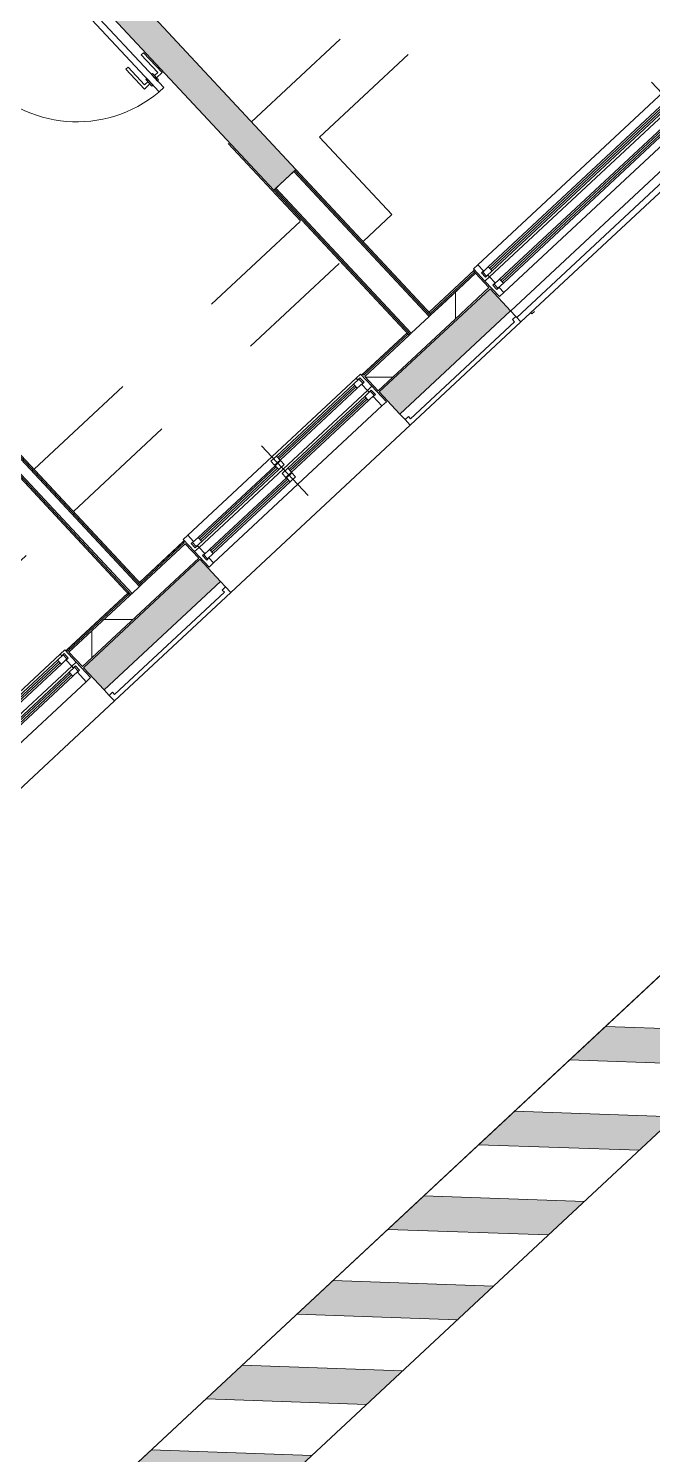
# Model space of a CAD drawing. Header units: millimetres. Extents: x -71377 to 516042, y -145869 to 441446.
# Drawn here: x 177796 to 181915, y 126334 to 135750 of the extents above; entities that cross this region are included whole.
import ezdxf

# ---------------------------------------------------------------- set-up
doc = ezdxf.new("R2010")
doc.units = ezdxf.units.MM
doc.header["$LTSCALE"] = 1000
doc.linetypes.add('_점선_S_', pattern=[1.6, 0.8, -0.8])
for name, color, linetype, lineweight in [('06', 6, 'Continuous', 5), ('08', 8, 'Continuous', 5), ('A-door', 4, 'Continuous', 5), ('A-door-hdln', 8, 'Continuous', 5), ('A-ele-8', 8, 'Continuous', 5), ('A-fnsh', 5, 'Continuous', 5), ('A-fnsh-4', 4, 'Continuous', 5), ('A-furn', 6, 'Continuous', 5), ('A-glas', 5, 'Continuous', 5), ('A-hat', 251, 'Continuous', 5), ('A-insu', 251, 'Continuous', 5), ('A-rail', 6, 'Continuous', 5), ('A-wind', 4, 'Continuous', 5), ('A-wind-hdln', 8, 'Continuous', 5), ('A_cwall', 2, 'Continuous', 5), ('A_fnsh-4', 4, 'Continuous', 5), ('AA_국기봉', 6, 'Continuous', 9), ('AA_발코니선', 4, '_점선_S_', 5), ('조경라인_dwg', 8, 'Continuous', 5)]:
    doc.layers.add(name, color=color, linetype=linetype, lineweight=lineweight)

# ---------------------------------------------------------------- blocks, each defined once
blk = doc.blocks.new('세대외여닫이문 - _A_WD_9x23_90도-V37-지반층 배치도')
at = {"layer": 'A-door'}
for p, q in [((-470, 77), (-410, 77)), ((-470, 65), (-470, 77)), ((-410, 65), (-470, 65)), ((-450, 65), (-420, 65)), ((-450, -60), (-450, 65)), ((-425, 45), (-425, -10)), ((-420, 45), (-425, 45)), ((-425, 45), (-420, 45)), ((-425, -10), (-425, 45)), ((-420, 65), (-420, 45)), ((-420, 45), (-420, 55)), ((-420, 55), (-410, 55)), ((-410, 77), (-410, 65)), ((-410, 55), (-410, -20)), ((410, 77), (470, 77)), ((410, 65), (410, 77)), ((470, 65), (410, 65)), ((410, 55), (420, 55)), ((410, -20), (410, 55)), ((420, 65), (450, 65)), ((420, 45), (420, 65)), ((420, 55), (420, 45)), ((420, 45), (425, 45)), ((425, 45), (420, 45)), ((425, 45), (425, -10)), ((425, -10), (425, 45)), ((450, 65), (450, -60)), ((450, 55), (490, 55)), ((450, -60), (450, 55)), ((470, 77), (470, 65)), ((-420, -60), (-450, -60)), ((-425, -10), (-420, -10)), ((-420, -10), (-425, -10)), ((-420, -10), (-420, -60)), ((-420, -20), (-420, -10)), ((-410, -20), (-420, -20)), ((380, -60), (380, -900)), ((380, -60), (420, -60)), ((420, -20), (410, -20)), ((420, -10), (420, -20)), ((425, -10), (420, -10)), ((420, -10), (425, -10)), ((420, -60), (420, -10)), ((420, -60), (420, -900)), ((450, -60), (420, -60)), ((490, -60), (450, -60)), ((380, -900), (420, -900))]:
    blk.add_line(p, q, dxfattribs=at)
at = {"layer": 'A-door-hdln'}
for p, q in [((-425, 45), (-420, 45)), ((-420, 45), (-425, 45)), ((-420, 45), (-420, 65)), ((-420, 55), (-420, 45)), ((-410, 55), (-420, 55)), ((420, 55), (410, 55)), ((420, 65), (420, 45)), ((425, 45), (420, 45)), ((420, 45), (425, 45)), ((490, -60), (450, 55)), ((-420, -10), (-425, -10)), ((-425, -10), (-420, -10)), ((-420, -60), (-420, -10)), ((-420, -10), (-420, -20)), ((-420, -20), (-410, -20)), ((410, -20), (420, -20)), ((420, -10), (425, -10)), ((420, -20), (420, -10)), ((420, -10), (420, -60)), ((425, -10), (420, -10)), ((320, -820), (320, -640)), ((320, -640), (340, -640)), ((340, -640), (340, -800)), ((480, -640), (460, -640)), ((460, -640), (460, -800)), ((480, -820), (480, -640)), ((370, -820), (320, -820)), ((340, -800), (370, -800)), ((370, -780), (380, -780)), ((370, -840), (370, -780)), ((380, -840), (370, -840)), ((380, -780), (380, -840)), ((420, -780), (420, -840)), ((430, -780), (420, -780)), ((420, -840), (430, -840)), ((430, -840), (430, -780)), ((460, -800), (430, -800)), ((430, -820), (480, -820))]:
    blk.add_line(p, q, dxfattribs=at)
blk.add_arc((420, -60), 840, 180, 270, dxfattribs=at)
blk = doc.blocks.new('미서기창__이중창_ - _A_PW_16X12-2154979-지반층 배치도')
at = {"layer": 'A-glas'}
for p, q in [((-720, 136), (-25, 136)), ((-720, 124), (-25, 124)), ((25, 176), (720, 176)), ((25, 164), (720, 164)), ((-720, 26), (-25, 26)), ((-720, 14), (-25, 14)), ((25, 66), (720, 66)), ((25, 54), (720, 54))]:
    blk.add_line(p, q, dxfattribs=at)
at = {"layer": 'A-wind'}
for p, q in [((-800, 95), (-800, 235)), ((-800, 235), (-760, 235)), ((-760, 235), (-760, 150)), ((760, 235), (800, 235)), ((760, 190), (760, 235)), ((780, 190), (760, 190)), ((780, 150), (780, 190)), ((800, 235), (800, 95)), ((-760, 95), (-800, 95)), ((-800, 95), (-800, -15)), ((-760, 150), (-780, 150)), ((-780, 150), (-780, 110)), ((-780, 110), (-760, 110)), ((-770, 148), (-720, 148)), ((-770, 112), (-770, 148)), ((-720, 112), (-770, 112)), ((-760, 110), (-760, 95)), ((-760, 40), (-760, 95)), ((-720, 148), (-720, 112)), ((-25, 188), (25, 188)), ((-25, 152), (-25, 188)), ((25, 152), (-25, 152)), ((-25, 148), (25, 148)), ((-25, 112), (-25, 148)), ((25, 112), (-25, 112)), ((25, 188), (25, 152)), ((25, 148), (25, 112)), ((720, 188), (770, 188)), ((720, 152), (720, 188)), ((770, 152), (720, 152)), ((760, 95), (760, 150)), ((760, 150), (780, 150)), ((800, 95), (760, 95)), ((760, 80), (760, 95)), ((770, 188), (770, 152)), ((800, 95), (800, -15)), ((-780, 0), (-780, 40)), ((-780, 40), (-760, 40)), ((-760, 0), (-780, 0)), ((-770, 38), (-720, 38)), ((-770, 2), (-770, 38)), ((-720, 2), (-770, 2)), ((-760, -15), (-760, 0)), ((-720, 38), (-720, 2)), ((-25, 78), (25, 78)), ((-25, 42), (-25, 78)), ((25, 42), (-25, 42)), ((-25, 38), (25, 38)), ((-25, 2), (-25, 38)), ((25, 2), (-25, 2)), ((25, 78), (25, 42)), ((25, 38), (25, 2)), ((720, 78), (770, 78)), ((720, 42), (720, 78)), ((770, 42), (720, 42)), ((780, 80), (760, 80)), ((760, -15), (760, 40)), ((760, 40), (780, 40)), ((770, 78), (770, 42)), ((780, 40), (780, 80)), ((-800, -15), (-760, -15)), ((800, -15), (760, -15))]:
    blk.add_line(p, q, dxfattribs=at)
at = {"layer": 'A-wind-hdln'}
for p, q in [((0, 335), (0, -115)), ((-760, 235), (760, 235)), ((760, 95), (-760, 95)), ((-720, 148), (-25, 148)), ((-720, 112), (-25, 112)), ((25, 188), (720, 188)), ((25, 152), (720, 152)), ((-720, 38), (-25, 38)), ((-720, 2), (-25, 2)), ((25, 78), (720, 78)), ((25, 42), (720, 42)), ((760, -15), (-760, -15))]:
    blk.add_line(p, q, dxfattribs=at)
blk = doc.blocks.new('미서기창__이중창_2단_ - _A_PW_27X20-2285641-지반층 배치도')
at = {"layer": 'A-glas'}
for p, q in [((-325, 96), (1270, 96)), ((-1270, 56), (-375, 56)), ((-1270, 44), (-375, 44)), ((-325, 84), (1270, 84)), ((-1270, -54), (-375, -54)), ((-1270, -66), (-375, -66)), ((-325, -14), (1270, -14)), ((-325, -26), (1270, -26))]:
    blk.add_line(p, q, dxfattribs=at)
at = {"layer": 'A-wind'}
for p, q in [((-1350, 15), (-1350, 155)), ((-1350, 155), (-1310, 155)), ((-1310, 155), (-1310, 70)), ((-375, 108), (-325, 108)), ((-375, 72), (-375, 108)), ((-325, 108), (-325, 72)), ((1270, 108), (1320, 108)), ((1270, 72), (1270, 108)), ((1310, 155), (1350, 155)), ((1310, 110), (1310, 155)), ((1330, 110), (1310, 110)), ((1320, 108), (1320, 72)), ((1330, 70), (1330, 110)), ((1350, 155), (1350, 15)), ((-1310, 15), (-1350, 15)), ((-1350, 15), (-1350, -95)), ((-1310, 70), (-1330, 70)), ((-1330, 70), (-1330, 30)), ((-1330, 30), (-1310, 30)), ((-1320, 68), (-1270, 68)), ((-1320, 32), (-1320, 68)), ((-1270, 32), (-1320, 32)), ((-1310, 30), (-1310, 15)), ((-1310, -40), (-1310, 15)), ((-1270, 68), (-1270, 32)), ((-325, 72), (-375, 72)), ((-375, 68), (-325, 68)), ((-375, 32), (-375, 68)), ((-325, 32), (-375, 32)), ((-325, 68), (-325, 32)), ((1320, 72), (1270, 72)), ((1310, 15), (1310, 70)), ((1310, 70), (1330, 70)), ((1350, 15), (1310, 15)), ((1310, 0), (1310, 15)), ((1350, 15), (1350, -95)), ((-1330, -80), (-1330, -40)), ((-1330, -40), (-1310, -40)), ((-1310, -80), (-1330, -80)), ((-1320, -42), (-1270, -42)), ((-1320, -78), (-1320, -42)), ((-1270, -78), (-1320, -78)), ((-1310, -95), (-1310, -80)), ((-1270, -42), (-1270, -78)), ((-375, -2), (-325, -2)), ((-375, -38), (-375, -2)), ((-325, -38), (-375, -38)), ((-375, -42), (-325, -42)), ((-375, -78), (-375, -42)), ((-325, -78), (-375, -78)), ((-325, -2), (-325, -38)), ((-325, -42), (-325, -78)), ((1270, -2), (1320, -2)), ((1270, -38), (1270, -2)), ((1320, -38), (1270, -38)), ((1330, 0), (1310, 0)), ((1310, -95), (1310, -40)), ((1310, -40), (1330, -40)), ((1320, -2), (1320, -38)), ((1330, -40), (1330, 0)), ((-1350, -95), (-1310, -95)), ((1350, -95), (1310, -95))]:
    blk.add_line(p, q, dxfattribs=at)
at = {"layer": 'A-wind-hdln'}
for p, q in [((-350, 255), (-350, -195)), ((-1310, 155), (1310, 155)), ((-325, 108), (1270, 108)), ((1310, 15), (-1310, 15)), ((-1270, 68), (-375, 68)), ((-1270, 32), (-375, 32)), ((-325, 72), (1270, 72)), ((-1270, -42), (-375, -42)), ((-1270, -78), (-375, -78)), ((-325, -2), (1270, -2)), ((-325, -38), (1270, -38)), ((1310, -95), (-1310, -95))]:
    blk.add_line(p, q, dxfattribs=at)
blk = doc.blocks.new('국기봉_일반모델_ - 국기봉_일반모델_-V44-지반층 배치도')
at = {"layer": 'AA_국기봉'}
for p, q in [((2.5, -47.1), (2.5, -60)), ((2.5, -60), (27.5, -60))]:
    blk.add_line(p, q, dxfattribs=at)
blk = doc.blocks.new('난간 - 난간-V46-지반층 배치도')
at = {"layer": 'A-rail'}
for p, q in [((8785, -7305), (6065, -7305)), ((6065, -7365), (8785, -7365))]:
    blk.add_line(p, q, dxfattribs=at)
blk = doc.blocks.new('대장2_59A_1층_rvt-3-지반층 배치도')
at = {"layer": 'A-hat'}
h = blk.add_hatch(dxfattribs=at)
h.set_pattern_fill('FP_13', color=256, style=0, pattern_type=2)
h.set_pattern_definition([(0, (-96985.9, -23353.2), (0, 800), []), (90, (-96985.9, -23353.2), (-800, 5e-14), [])])
h.paths.add_polyline_path([(-86390.6, -137246.3), (-85988.4, -136871.2), (-86077, -136776.1), (-86479.3, -137151.2)])
h.paths.add_polyline_path([(-84803.6, -135766.3), (-84035.6, -135050.2), (-84124.3, -134955.2), (-84892.2, -135671.3)])
h.paths.add_polyline_path([(-82850.8, -133945.4), (-82119.5, -133263.4), (-82208.2, -133168.3), (-82939.5, -133850.3)])
h.paths.add_polyline_path([(-80130.2, -131408.4), (-79720.7, -131026.5), (-79809.3, -130931.4), (-80218.9, -131313.3)])
at = {"layer": 'A-ele-8'}
for p, q in [((-82208.2, -133168.3), (-82221.8, -133153.7)), ((-82953.1, -133835.7), (-82946.7, -133842.7)), ((-84131.5, -134947.5), (-84137.9, -134940.5)), ((-84905.9, -135656.6), (-84899.4, -135663.6))]:
    blk.add_line(p, q, dxfattribs=at)
at = {"layer": 'A-fnsh'}
for p, q in [((-82514.3, -133426.5), (-82214.5, -133146.9)), ((-82960.5, -133842.5), (-82660.6, -133562.9)), ((-84426.8, -135209.9), (-84130.6, -134933.7)), ((-84913.2, -135663.5), (-84503.6, -135281.5))]:
    blk.add_line(p, q, dxfattribs=at)
at = {"layer": 'A-fnsh-4'}
for p, q in [((-83401.1, -132489.5), (-82507.6, -133447.6)), ((-83533.4, -132613), (-82640, -133571.1)), ((-86696.5, -132916.1), (-84483, -135289.7)), ((-86574.9, -132920.3), (-84420.1, -135231)), ((-82500.7, -133441.1), (-82208.2, -133168.3)), ((-82208.2, -133168.3), (-82431.1, -133376.2)), ((-82431.1, -133376.2), (-82500.7, -133441.1)), ((-82633.1, -133564.6), (-82514.6, -133454.1)), ((-84476.1, -135283.2), (-84427.1, -135237.5))]:
    blk.add_line(p, q, dxfattribs=at)
at = {"layer": 'A-insu'}
for p, q in [((-83408, -132496), (-83526.5, -132606.5)), ((-82208.2, -133168.3), (-82215.3, -133160.7)), ((-82119.5, -133263.4), (-82208.2, -133168.3)), ((-82342.4, -133471.3), (-82119.5, -133263.4)), ((-82850.8, -133945.4), (-82342.4, -133471.3)), ((-82507.9, -133433.5), (-82500.7, -133441.1)), ((-82647, -133577.5), (-82939.5, -133850.3)), ((-82939.5, -133850.3), (-82850.8, -133945.4)), ((-84124.3, -134955.2), (-84413.2, -135224.6)), ((-84035.6, -135050.2), (-84124.3, -134955.2)), ((-84803.6, -135766.3), (-84035.6, -135050.2)), ((-84490, -135296.2), (-84892.2, -135671.3)), ((-84892.2, -135671.3), (-84803.6, -135766.3))]:
    blk.add_line(p, q, dxfattribs=at)
at = {"layer": 'A_fnsh-4'}
for p, q in [((-83394.1, -132483.1), (-83401.1, -132489.5)), ((-82500.7, -133441.1), (-83394.1, -132483.1)), ((-83401.1, -132489.5), (-83408, -132496)), ((-83408, -132496), (-82514.6, -133454.1)), ((-83533.4, -132613), (-83540.4, -132619.5)), ((-83540.4, -132619.5), (-82647, -133577.5)), ((-83526.5, -132606.5), (-83533.4, -132613)), ((-83526.5, -132606.5), (-82633.1, -133564.6)), ((-86709.9, -132915.6), (-84490, -135296.2)), ((-86683, -132916.5), (-84476.1, -135283.2)), ((-86588.3, -132919.9), (-84427.1, -135237.5)), ((-84413.2, -135224.6), (-86561.5, -132920.8)), ((-82221.8, -133153.7), (-82514.3, -133426.5)), ((-82507.9, -133433.5), (-82215.3, -133160.7)), ((-82215.3, -133160.7), (-82221.8, -133153.7)), ((-82514.3, -133426.5), (-82507.9, -133433.5)), ((-82514.6, -133454.1), (-82507.6, -133447.6)), ((-82507.6, -133447.6), (-82500.7, -133441.1)), ((-82660.6, -133562.9), (-82953.1, -133835.7)), ((-82946.7, -133842.7), (-82654.1, -133569.9)), ((-82654.1, -133569.9), (-82660.6, -133562.9)), ((-82647, -133577.5), (-82640, -133571.1)), ((-82640, -133571.1), (-82633.1, -133564.6)), ((-82953.1, -133835.7), (-82946.7, -133842.7)), ((-84137.9, -134940.5), (-84426.8, -135209.9)), ((-84420.3, -135216.9), (-84131.5, -134947.5)), ((-84131.5, -134947.5), (-84137.9, -134940.5)), ((-84426.8, -135209.9), (-84420.3, -135216.9)), ((-84503.6, -135281.5), (-84905.9, -135656.6)), ((-84899.4, -135663.6), (-84497.1, -135288.5)), ((-84497.1, -135288.5), (-84503.6, -135281.5)), ((-84490, -135296.2), (-84483, -135289.7)), ((-84483, -135289.7), (-84476.1, -135283.2)), ((-84427.1, -135237.5), (-84420.1, -135231)), ((-84420.1, -135231), (-84413.2, -135224.6)), ((-84905.9, -135656.6), (-84899.4, -135663.6))]:
    blk.add_line(p, q, dxfattribs=at)
at = {"layer": 'AA_발코니선'}
for p, q in [((-83687.4, -132168.6), (-81076.4, -129733.8)), ((-83238.1, -132269.2), (-81025.7, -130206.1)), ((-82760.7, -132781.1), (-83238.1, -132269.2)), ((-83363.6, -132823.7), (-83841, -132311.8)), ((-85121.7, -134463.3), (-83363.6, -132823.7)), ((-82950.8, -132958.4), (-82760.7, -132781.1)), ((-84863.3, -134741.9), (-83097.1, -133094.8)), ((-86929.4, -136668.5), (-84938.7, -134812.2))]:
    blk.add_line(p, q, dxfattribs=at)
at = {"layer": 'A-door-hdln', "rotation": 43.00000124847661}
blk.add_blockref('세대외여닫이문 - _A_WD_9x23_90도-V37-지반층 배치도', (-85187.7, -131571.4), dxfattribs=at)
at = {"layer": 'A-furn', "rotation": 43.00000124847661}
blk.add_blockref('국기봉_일반모델_ - 국기봉_일반모델_-V44-지반층 배치도', (-81880, -133395.6), dxfattribs=at)
at = {"layer": 'A-rail', "rotation": 43.00000124847661}
blk.add_blockref('난간 - 난간-V46-지반층 배치도', (-91393.9, -132210.8), dxfattribs=at)
at = {"layer": 'A-wind-hdln'}
for name, p, rotation in [('미서기창__이중창_2단_ - _A_PW_27X20-2285641-지반층 배치도', (-81169.2, -132288.4), 223.0000012484765), ('미서기창__이중창_ - _A_PW_16X12-2154979-지반층 배치도', (-83542.3, -134391.6), 223.0000012484766), ('미서기창__이중창_ - _A_PW_16X12-2154979-지반층 배치도', (-85495, -136212.5), 223.0000012484766)]:
    blk.add_blockref(name, p, dxfattribs=dict(at, rotation=rotation))
blk = doc.blocks.new('조경라인_dwg_소방차전용주차구역_7x12_-V117-지반층 배치도')
at = {"layer": '08'}
h = blk.add_hatch(color=256, dxfattribs=at)
h.paths.add_polyline_path([(7000, 472.3), (7000, 797.6), (6202.4, 0), (6527.7, 0), (6992.8, 465.1)])
h.paths.add_polyline_path([(7000, 1292.5), (7000, 1617.8), (6250, 867.8), (6250, 750), (6132.2, 750), (5382.2, 0), (5707.5, 0), (6568.3, 860.9)])
h.paths.add_polyline_path([(7000, 2112.8), (7000, 2438), (6250, 1688), (6250, 1362.8)])
h.paths.add_polyline_path([(5637.2, 750), (5312, 750), (4562, 0), (4887.2, 0)])
h.paths.add_polyline_path([(7000, 2933), (7000, 3258.3), (6250, 2508.3), (6250, 2183)])
h.paths.add_polyline_path([(4817, 750), (4491.7, 750), (3741.7, 0), (4067, 0)])
h.paths.add_polyline_path([(7000, 3753.3), (7000, 4078.5), (6250, 3328.5), (6250, 3003.3)])
h.paths.add_polyline_path([(3996.7, 750), (3671.5, 750), (2921.5, 0), (3246.7, 0), (3524.1, 277.3)])
h.paths.add_polyline_path([(7000, 4573.5), (7000, 4898.8), (6250, 4148.8), (6250, 3823.5), (6878.9, 4452.4)])
h.paths.add_polyline_path([(3176.5, 750), (2851.2, 750), (2101.2, 0), (2426.5, 0), (2862.2, 435.7)])
h.paths.add_polyline_path([(7000, 5393.8), (7000, 5719), (6250, 4969), (6250, 4643.8), (6454.4, 4848.2)])
h.paths.add_polyline_path([(2356.2, 750), (2031, 750), (1281, 0), (1606.2, 0)])
h.paths.add_polyline_path([(7000, 6214), (7000, 6539.3), (6250, 5789.3), (6250, 5464)])
h.paths.add_polyline_path([(1536, 750), (1210.7, 750), (460.7, 0), (786, 0)])
h.paths.add_polyline_path([(7000, 7034.2), (7000, 7359.5), (6250, 6609.5), (6250, 6284.2)])
h.paths.add_polyline_path([(750, 784.2), (750, 1109.5), (0, 359.5), (0, 34.2)])
h.paths.add_polyline_path([(7000, 7854.5), (7000, 8179.8), (6250, 7429.8), (6250, 7104.5)])
h.paths.add_polyline_path([(750, 1604.5), (750, 1929.8), (0, 1179.8), (0, 854.5)])
h.paths.add_polyline_path([(7000, 8674.7), (7000, 9000), (6250, 8250), (6250, 7924.7), (6765, 8439.7)])
h.paths.add_polyline_path([(750, 2424.7), (750, 2750), (0, 2000), (0, 1674.7)])
h.paths.add_polyline_path([(7000, 9495), (7000, 9820.2), (6250, 9070.2), (6250, 8745), (6340.5, 8835.5)])
h.paths.add_polyline_path([(750, 3245), (750, 3570.2), (0, 2820.2), (0, 2495)])
h.paths.add_polyline_path([(7000, 10315.2), (7000, 10640.5), (6250, 9890.5), (6250, 9565.2)])
h.paths.add_polyline_path([(750, 4065.2), (750, 4390.5), (0, 3640.5), (0, 3315.2)])
h.paths.add_polyline_path([(7000, 11135.5), (7000, 11460.7), (6250, 10710.7), (6250, 10385.5)])
h.paths.add_polyline_path([(750, 4885.5), (750, 5210.7), (0, 4460.7), (0, 4135.5)])
h.paths.add_polyline_path([(7000, 11955.7), (7000, 12000), (6719, 12000), (5969, 11250), (6250, 11250), (6250, 11205.7)])
h.paths.add_polyline_path([(750, 5705.7), (750, 6031), (0, 5281), (0, 4955.7)])
h.paths.add_polyline_path([(6224, 12000), (5898.8, 12000), (5148.8, 11250), (5474, 11250)])
h.paths.add_polyline_path([(750, 6526), (750, 6851.2), (0, 6101.2), (0, 5776), (626.1, 6402.1)])
h.paths.add_polyline_path([(5403.8, 12000), (5078.5, 12000), (4328.5, 11250), (4653.8, 11250)])
h.paths.add_polyline_path([(750, 7346.2), (750, 7671.5), (0, 6921.5), (0, 6596.2), (201.7, 6797.9)])
h.paths.add_polyline_path([(4583.6, 12000), (4258.3, 12000), (3508.3, 11250), (3833.6, 11250)])
h.paths.add_polyline_path([(750, 8166.4), (750, 8491.7), (0, 7741.7), (0, 7416.4)])
h.paths.add_polyline_path([(3763.3, 12000), (3438, 12000), (2688, 11250), (3013.3, 11250), (3369.4, 11606.1)])
h.paths.add_polyline_path([(750, 8986.7), (750, 9312), (0, 8562), (0, 8236.7)])
h.paths.add_polyline_path([(2943.1, 12000), (2617.8, 12000), (1867.8, 11250), (2193.1, 11250)])
h.paths.add_polyline_path([(750, 9806.9), (750, 10132.2), (0, 9382.2), (0, 9056.9)])
h.paths.add_polyline_path([(2122.8, 12000), (1797.6, 12000), (1047.6, 11250), (1372.8, 11250)])
h.paths.add_polyline_path([(750, 10627.2), (750, 10952.4), (0, 10202.4), (0, 9877.2), (512.2, 10389.4)])
h.paths.add_polyline_path([(1302.6, 12000), (977.3, 12000), (0, 11022.7), (0, 10697.4), (87.8, 10785.2)])
h.paths.add_polyline_path([(482.3, 12000), (157.1, 12000), (0, 11842.9), (0, 11517.7)])
for p, q in [((0, 10202.4), (750, 10952.4)), ((0, 9877.2), (750, 10627.2)), ((0, 9382.2), (750, 10132.2)), ((0, 9056.9), (750, 9806.9)), ((0, 8562), (750, 9312)), ((0, 8236.7), (750, 8986.7)), ((0, 7741.7), (750, 8491.7)), ((0, 7416.4), (750, 8166.4)), ((0, 6921.5), (750, 7671.5)), ((0, 6596.2), (750, 7346.2)), ((0, 6101.2), (750, 6851.2))]:
    blk.add_line(p, q, dxfattribs=at)
at = {"layer": '08', "flags": 128}
for points in [[(7000, 0), (7000, 12000), (0, 12000), (0, 0)], [(6250, 750), (6250, 11250), (750, 11250), (750, 750)]]:
    blk.add_lwpolyline(points, close=True, dxfattribs=at)
blk = doc.blocks.new('조경라인_dwg_소방차전용주차구역-7862190-지반층 배치도')
at = {"rotation": 313}
blk.add_blockref('조경라인_dwg_소방차전용주차구역_7x12_-V117-지반층 배치도', (100991.4, 26638.9), dxfattribs=at)
blk = doc.blocks.new('조경라인_dwg-6847807-지반층 배치도')
at = {"layer": '06'}
blk.add_line((201507.8, 147720.6), (177381.3, 125222.3), dxfattribs=at)
blk.add_blockref('조경라인_dwg_소방차전용주차구역-7862190-지반층 배치도', (73152.3, 95564.2))

msp = doc.modelspace()

# ---------------------------------------------------------------- hatches: boundary and pattern name
at = {"layer": 'A-hat'}
for points in [[(179415, 134683.7), (179561.3, 134820.1), (178234.8, 136242.5), (178088.5, 136106.1), (179252.9, 134857.5)], [(180247.8, 133204.1), (180979.1, 133886.1), (180842.7, 134032.4), (180111.4, 133350.4), (180158.4, 133299.9)], [(178295.1, 131383.2), (179063, 132099.3), (178926.6, 132245.6), (178158.7, 131529.5), (178205.7, 131479)]]:
    msp.add_hatch(color=256, dxfattribs=at).paths.add_polyline_path(points)

# ---------------------------------------------------------------- linework, layer by layer
at = {"layer": 'A-ele-8'}
for p, q in [((183036.6, 135668), (181047.3, 133813)), ((180316, 133131), (179131.2, 132026.2)), ((178363.3, 131310.1), (177178.5, 130205.2))]:
    msp.add_line(p, q, dxfattribs=at)
at = {"layer": 'A-insu'}
for p, q in [((180979.1, 133886.1), (180247.8, 133204.1)), ((181013.2, 133849.6), (180979.1, 133886.1)), ((180247.8, 133204.1), (180281.9, 133167.6)), ((179063, 132099.3), (178295.1, 131383.2)), ((179097.1, 132062.7), (179063, 132099.3)), ((178295.1, 131383.2), (178329.2, 131346.6))]:
    msp.add_line(p, q, dxfattribs=at)
at = {"layer": 'A_cwall'}
for p, q in [((179561.3, 134820.1), (178234.8, 136242.5)), ((178088.5, 136106.1), (179415, 134683.7)), ((179415, 134683.7), (179561.3, 134820.1)), ((180842.7, 134032.4), (180111.4, 133350.4)), ((180979.1, 133886.1), (180842.7, 134032.4)), ((180247.8, 133204.1), (180979.1, 133886.1)), ((180111.4, 133350.4), (180247.8, 133204.1)), ((178926.6, 132245.6), (178158.7, 131529.5)), ((179063, 132099.3), (178926.6, 132245.6)), ((178295.1, 131383.2), (179063, 132099.3)), ((178158.7, 131529.5), (178295.1, 131383.2))]:
    msp.add_line(p, q, dxfattribs=at)
at = {"layer": 'A_fnsh-4'}
for p, q in [((180316, 133131), (181047.3, 133813)), ((180317.4, 133173.4), (181004.9, 133814.5)), ((181013.2, 133849.6), (180991.3, 133829.1)), ((181004.9, 133814.5), (180991.3, 133829.1)), ((181047.3, 133813), (181013.2, 133849.6)), ((180303.8, 133188), (180281.9, 133167.6)), ((180281.9, 133167.6), (180316, 133131)), ((180303.8, 133188), (180317.4, 133173.4)), ((178363.3, 131310.1), (179131.2, 132026.2)), ((178364.7, 131352.5), (179088.8, 132027.6)), ((179097.1, 132062.7), (179075.1, 132042.3)), ((179088.8, 132027.6), (179075.1, 132042.3)), ((179131.2, 132026.2), (179097.1, 132062.7)), ((178351.1, 131367.1), (178329.2, 131346.6)), ((178351.1, 131367.1), (178364.7, 131352.5)), ((178329.2, 131346.6), (178363.3, 131310.1))]:
    msp.add_line(p, q, dxfattribs=at)

# ---------------------------------------------------------------- block references
msp.add_blockref('대장2_59A_1층_rvt-3-지반층 배치도', (262955.4, 267303.1))
at = {"layer": '조경라인_dwg', "rotation": 8.537736462515947e-07}
msp.add_blockref('조경라인_dwg-6847807-지반층 배치도', (0, 0), dxfattribs=at)

doc.saveas('drawing.dxf')
